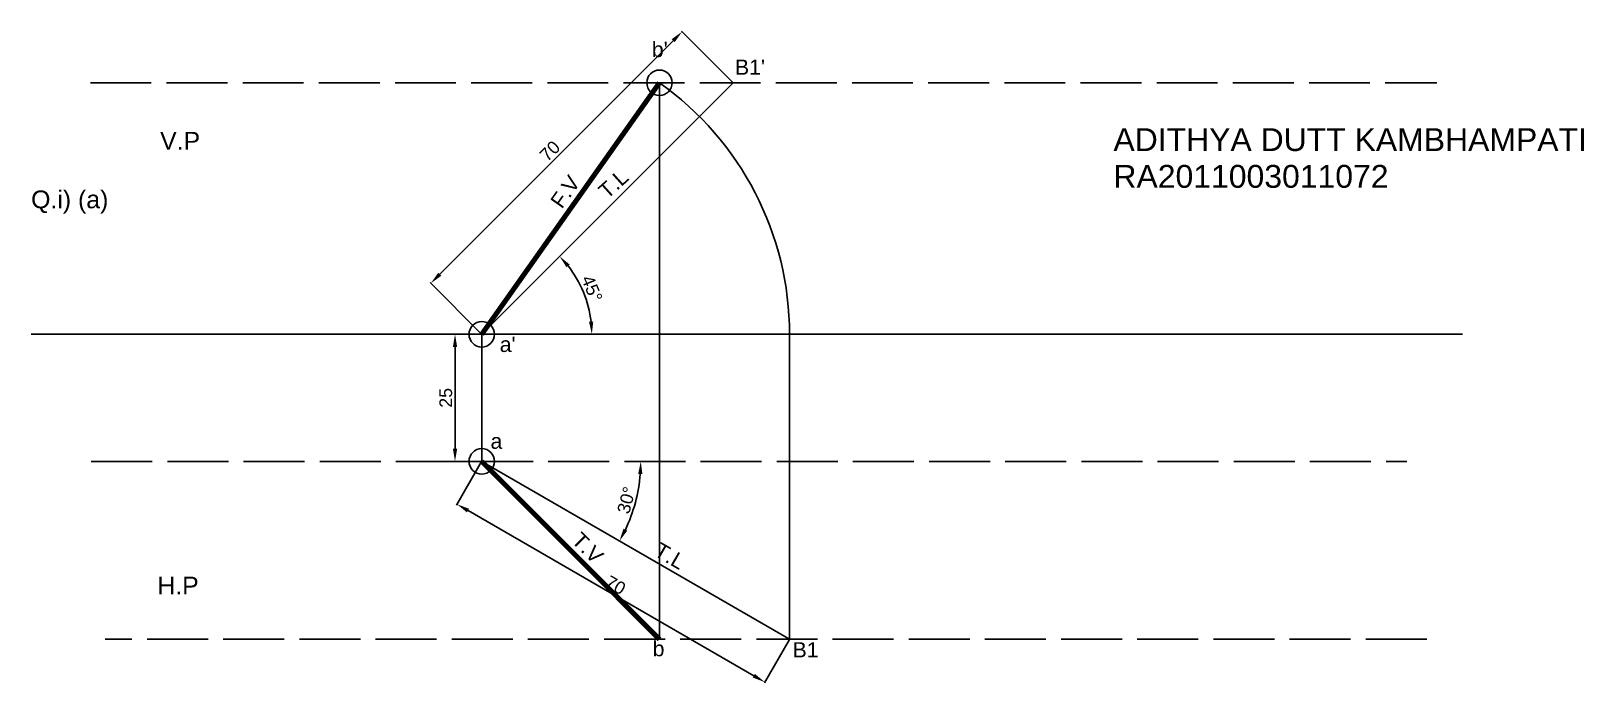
# Model space of a CAD drawing. Header units: millimetres. Extents: x 125 to 431, y 57 to 186.
import ezdxf

# ---------------------------------------------------------------- set-up
doc = ezdxf.new("R2010")
doc.units = ezdxf.units.MM
doc.header["$MEASUREMENT"] = 0
doc.header["$PDMODE"] = 33
doc.header["$PDSIZE"] = 5
doc.linetypes.add('ACAD_ISO02W100', pattern=[15, 12, -3])
doc.styles.get("Standard").update_dxf_attribs({"font": 'arial.ttf'})
doc.dimstyles.new('', dxfattribs={"dimtxt": 2.5, "dimasz": 2.5, "dimexe": 0.18, "dimexo": 0.0625, "dimgap": 0.53, "dimtad": 1, "dimdec": 0, "dimdsep": 46, "dimtxsty": 'Standard', "dimcen": 2.5, "dimadec": 0, "dimazin": 0, "dimtfac": 1, "dimtdec": 0, "dimtmove": 0, "dimatfit": 3, "dimfxl": 1, "dimtolj": 1, "dimtzin": 0, "dimarcsym": 0})

# ---------------------------------------------------------------- blocks, each defined once
blk = doc.blocks.new('*D3')
at = {"color": 0, "linetype": 'ByBlock', "lineweight": -2, "transparency": 16777216}
for p, q in [((213.71, 125.89), (208.33, 125.89)), ((208.51, 103.39), (208.51, 123.39)), ((213.71, 100.89), (208.33, 100.89))]:
    blk.add_line(p, q, dxfattribs=at)
at = {"color": 0, "transparency": 16777216}
for points in [[(208.09, 123.39), (208.93, 123.39), (208.51, 125.89)], [(208.09, 103.39), (208.93, 103.39), (208.51, 100.89)]]:
    blk.add_solid(points, dxfattribs=at)
at = {"layer": 'Defpoints', "color": 0, "transparency": 16777216}
for p in [(208.51, 125.89), (213.77, 125.89), (213.77, 100.89)]:
    blk.add_point(p, dxfattribs=at)
at = {"color": 0, "transparency": 16777216, "insert": (206.7, 113.39), "char_height": 2.5, "attachment_point": 5, "rotation": 90}
blk.add_mtext('\\A1;25', dxfattribs=at)
blk = doc.blocks.new('*D4')
at = {"color": 0, "linetype": 'ByBlock', "lineweight": -2, "transparency": 16777216}
for p, q in [((205.5, 137.7), (251.47, 183.66)), ((263.23, 175.43), (253.11, 185.55)), ((213.73, 125.94), (203.61, 136.06))]:
    blk.add_line(p, q, dxfattribs=at)
at = {"color": 0, "transparency": 16777216}
for points in [[(251.17, 183.95), (251.76, 183.36), (253.23, 185.43)], [(205.21, 137.99), (205.8, 137.4), (203.74, 135.93)]]:
    blk.add_solid(points, dxfattribs=at)
at = {"layer": 'Defpoints', "color": 0, "transparency": 16777216}
for p in [(253.23, 185.43), (263.27, 175.39), (213.77, 125.89)]:
    blk.add_point(p, dxfattribs=at)
at = {"color": 0, "transparency": 16777216, "insert": (227.21, 161.96), "char_height": 2.5, "attachment_point": 5, "rotation": 45}
blk.add_mtext('\\A1;70', dxfattribs=at)
blk = doc.blocks.new('*D5')
at = {"color": 0, "linetype": 'ByBlock', "lineweight": -2, "transparency": 16777216}
for p, q in [((213.74, 100.84), (208.81, 92.29)), ((211.07, 91.2), (267.36, 58.7)), ((274.36, 65.84), (269.43, 57.29))]:
    blk.add_line(p, q, dxfattribs=at)
at = {"color": 0, "transparency": 16777216}
for points in [[(211.27, 91.56), (210.86, 90.84), (208.9, 92.45)], [(267.57, 59.06), (267.15, 58.34), (269.52, 57.45)]]:
    blk.add_solid(points, dxfattribs=at)
at = {"layer": 'Defpoints', "color": 0, "transparency": 16777216}
for p in [(213.77, 100.89), (274.4, 65.89), (269.52, 57.45)]:
    blk.add_point(p, dxfattribs=at)
at = {"color": 0, "transparency": 16777216, "insert": (240.11, 76.51), "char_height": 2.5, "attachment_point": 5, "rotation": 330}
blk.add_mtext('\\A1;70', dxfattribs=at)
blk = doc.blocks.new('*D8')
at = {"color": 0, "linetype": 'ByBlock', "lineweight": -2, "transparency": 16777216}
blk.add_arc((213.77, 125.89), 21.68, 6.6095, 38.3905, dxfattribs=at)
at = {"color": 0, "transparency": 16777216}
for points in [[(230.46, 139.08), (231.08, 139.63), (229.11, 141.22)], [(235.73, 128.41), (234.9, 128.36), (235.46, 125.89)]]:
    blk.add_solid(points, dxfattribs=at)
at = {"layer": 'Defpoints', "color": 0, "transparency": 16777216}
for p in [(263.27, 175.39), (234.72, 131.5), (125.01, 125.89), (213.77, 125.89), (406.91, 125.89)]:
    blk.add_point(p, dxfattribs=at)
at = {"color": 0, "transparency": 16777216, "insert": (235.47, 134.88), "char_height": 2.5, "attachment_point": 5, "rotation": 292.5}
blk.add_mtext('\\A1;45°', dxfattribs=at)
blk = doc.blocks.new('*D9')
at = {"color": 0, "linetype": 'ByBlock', "lineweight": -2, "transparency": 16777216}
blk.add_arc((213.77, 100.89), 31.32, 334.5743, 355.4257, dxfattribs=at)
at = {"color": 0, "transparency": 16777216}
for points in [[(244.58, 98.41), (245.41, 98.38), (245.1, 100.89)], [(242.43, 87.25), (241.69, 87.64), (240.9, 85.23)]]:
    blk.add_solid(points, dxfattribs=at)
at = {"layer": 'Defpoints', "color": 0, "transparency": 16777216}
for p in [(136.88, 100.89), (213.77, 100.89), (395.96, 100.89), (243.21, 90.18), (274.4, 65.89)]:
    blk.add_point(p, dxfattribs=at)
at = {"color": 0, "transparency": 16777216, "insert": (242.28, 93.25), "char_height": 2.5, "attachment_point": 5, "rotation": 75}
blk.add_mtext('\\A1;30°', dxfattribs=at)

msp = doc.modelspace()

# ---------------------------------------------------------------- linework, layer by layer
at = {"linetype": 'ACAD_ISO02W100'}
for p, q in [((136.7, 175.39), (401.89, 175.39)), ((136.88, 100.89), (395.96, 100.89)), ((399.87, 65.89), (139.62, 65.89))]:
    msp.add_line(p, q, dxfattribs=at)
for p, q in [((213.77, 125.89), (263.27, 175.39)), ((248.77, 175.39), (248.77, 65.89)), ((125.01, 125.89), (406.91, 125.89)), ((125.01, 125.89), (213.77, 125.89)), ((213.77, 125.89), (213.77, 100.89)), ((274.4, 65.89), (274.4, 125.89)), ((213.77, 100.89), (274.4, 65.89))]:
    msp.add_line(p, q)
at = {"color": 1, "const_width": 1}
msp.add_lwpolyline([(213.77, 125.89), (248.77, 175.39)], dxfattribs=at)
at = {"const_width": 1}
msp.add_lwpolyline([(213.77, 100.89), (248.77, 65.89)], dxfattribs=at)
msp.add_arc((213.77, 125.89), 60.62, 0, 54.7356)
for p in [(248.77, 175.39), (213.77, 125.89), (213.77, 100.89)]:
    msp.add_point(p)

# ---------------------------------------------------------------- texts
for s, height, p in [("b'", 3, (247.27, 180.44)), ("B1'", 3, (263.64, 176.96)), ('V.P', 3.5, (150.43, 162.22)), ('ADITHYA DUTT KAMBHAMPATI', 4.5, (338.18, 161.95)), ('RA2011003011072', 4.5, (338.18, 154.72)), ('Q.i) (a)', 3.5, (125.03, 150.69)), ("a'", 3, (217.31, 122.41)), ('a', 3, (215.5, 103.36)), ('H.P', 3.5, (149.88, 74.7)), ('b', 3, (247.43, 62.54)), ('B1', 3, (274.99, 62.31))]:
    msp.add_text(s, height=height).set_placement(p)
for s, rotation, p in [('F.V', 54.7356, (229.54, 150.42)), ('T.L', 41.9434, (238.46, 152.36)), ('T.V', 315, (231.27, 85.11)), ('T.L', 330, (247.47, 82.49))]:
    msp.add_text(s, height=3, rotation=rotation).set_placement(p)

# ---------------------------------------------------------------- dimensions: what is measured, and where the dimension line sits
for p1, p2, distance, picture, middle in [((213.77, 125.89), (263.27, 175.39), 14.2, '*D4', (227.21, 161.96)), ((213.77, 100.89), (274.4, 65.89), -9.75, '*D5', (240.11, 76.51))]:
    dim = msp.add_aligned_dim(p1=p1, p2=p2, distance=distance, dimstyle='')
    dim.commit()
    dim.dimension.update_dxf_attribs({"geometry": picture, "text_midpoint": middle})
for base, line1, line2, picture, middle in [((234.72, 131.5), ((125.01, 125.89), (406.91, 125.89)), ((213.77, 125.89), (263.27, 175.39)), '*D8', (235.47, 134.88)), ((243.21, 90.18), ((136.88, 100.89), (395.96, 100.89)), ((213.77, 100.89), (274.4, 65.89)), '*D9', (242.28, 93.25))]:
    dim = msp.add_angular_dim_2l(base=base, line1=line1, line2=line2, dimstyle='')
    dim.commit()
    dim.dimension.update_dxf_attribs({"geometry": picture, "text_midpoint": middle})
dim = msp.add_linear_dim(base=(208.51, 125.89), p1=(213.77, 100.89), p2=(213.77, 125.89), angle=90, dimstyle='')
dim.commit()
dim.dimension.update_dxf_attribs({"geometry": '*D3', "text_midpoint": (206.7, 113.39)})

doc.saveas('drawing.dxf')
